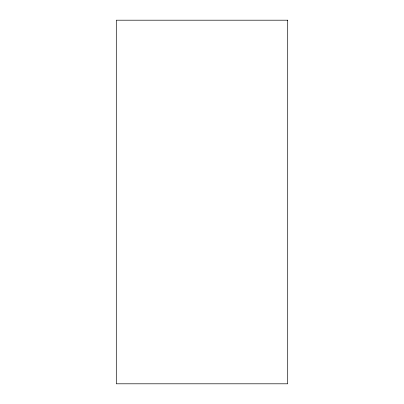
<?xml version="1.0" encoding="UTF-8"?>
<svg xmlns="http://www.w3.org/2000/svg" width="404" height="404" viewBox="0 0 404 404"><rect width="100%" height="100%" fill="white"/><g stroke="black" fill="none" stroke-linecap="round" stroke-linejoin="round"><path stroke-width="0.61" d="M287.704 20.2L116.296 20.2L116.296 383.8L287.704 383.8L287.704 20.2"/></g></svg>
